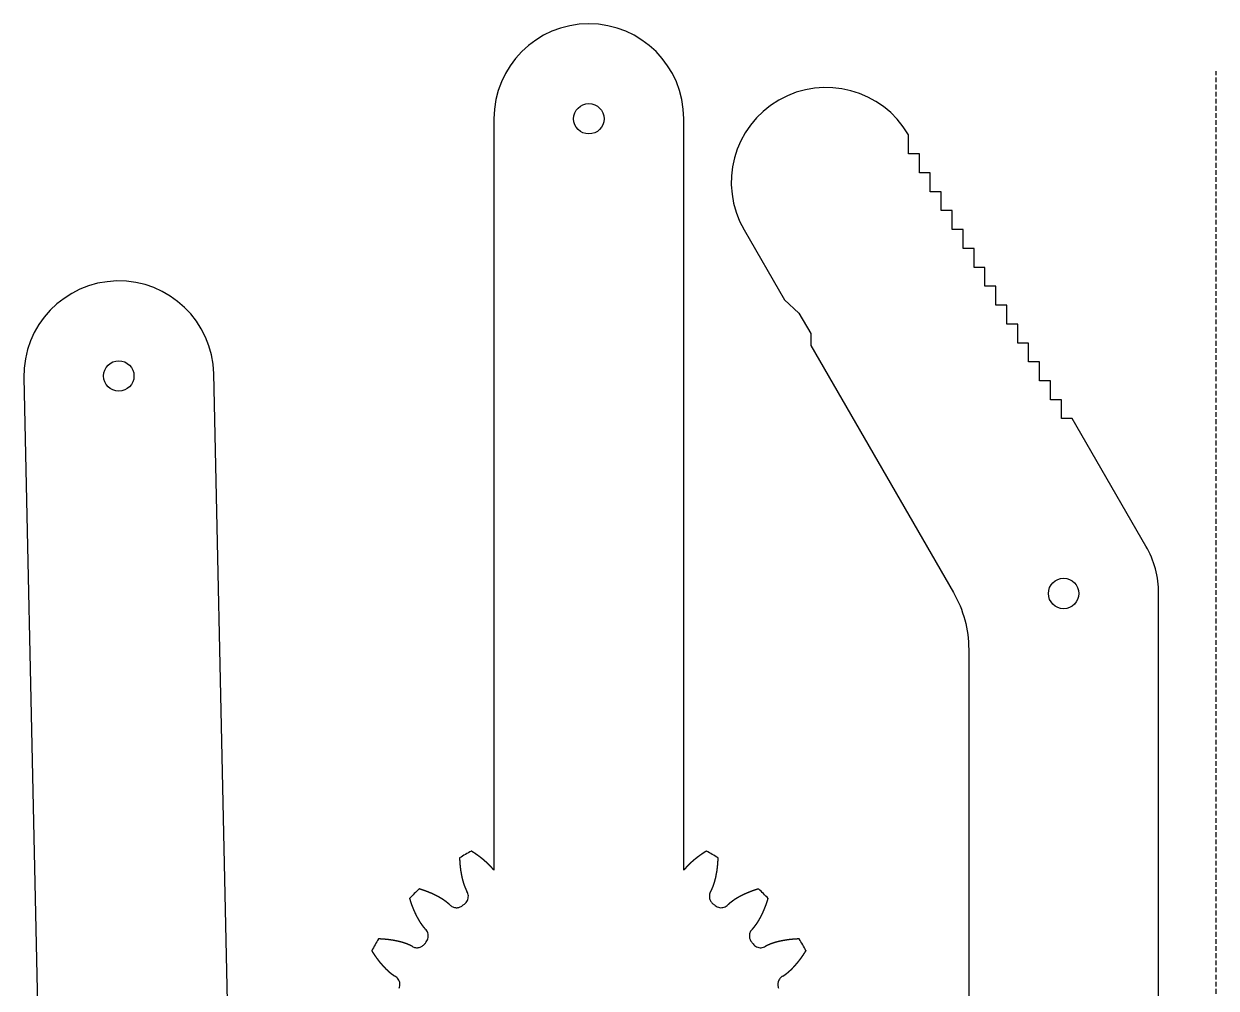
# Model space of a CAD drawing. Header units: millimetres. Extents: x -59 to 192, y -42 to 195.
# Drawn here: x -59.5 to 66.1, y 8.4 to 110 of the extents above; entities that cross this region are included whole.
import ezdxf

# ---------------------------------------------------------------- set-up
doc = ezdxf.new("R2010")
doc.units = ezdxf.units.MM
doc.linetypes.add('DASHED', pattern=[0.75, 0.5, -0.25])
doc.layers.get('0').update_dxf_attribs({"linetype": 'CONTINUOUS'})

msp = doc.modelspace()

# ---------------------------------------------------------------- linework, layer by layer
at = {"linetype": 'DASHED'}
msp.add_line((66.06, -42.4), (66.06, 105), dxfattribs=at)
for p, q in [((-10, 100), (-10, 20.86)), ((10, 20.86), (10, 100))]:
    msp.add_line(p, q)
msp.add_lwpolyline([(60, 0), (60, 50, 0.131652), (58.66, 55), (50.91, 68.42), (49.76, 68.42), (49.76, 70.41), (48.61, 70.41), (48.61, 72.4), (47.46, 72.4), (47.46, 74.39), (46.31, 74.39), (46.31, 76.38), (45.16, 76.38), (45.16, 78.37), (44.01, 78.37), (44.01, 80.37), (42.86, 80.37), (42.86, 82.36), (41.71, 82.36), (41.71, 84.35), (40.56, 84.35), (40.56, 86.34), (39.41, 86.34), (39.41, 88.33), (38.26, 88.33), (38.26, 90.33), (37.11, 90.33), (37.11, 92.32), (35.96, 92.32), (35.96, 94.31), (34.81, 94.31), (34.81, 96.3), (33.66, 96.3), (33.66, 98.3, 1), (16.34, 88.3), (20.6, 80.93), (22.12, 79.54), (23.37, 77.37), (23.37, 76.12), (38.39, 50.11, -0.131652), (40, 44.11), (40, 0, 1)], format="xyb")
msp.add_lwpolyline([(-37.33, -26.84), (-39.5, 73.13, 1), (-59.5, 72.7), (-57.32, -27.28, 1)], format="xyb", close=True)
for centre in [(0, 100), (-49.5, 72.91), (50, 50)]:
    msp.add_circle(centre, 1.6)
for centre, radius, start, end in [((0, 100), 10, 0, 180), ((0, 0), 26, 118.4232, 121.5768), ((0, 0), 26, 58.4232, 61.5768), ((0, 0), 26, 133.4232, 136.5768), ((0, 0), 26, 43.4232, 46.5768), ((0, 0), 21.69, 127.1226, 127.8774), ((0, 0), 21.69, 52.1226, 52.8774), ((0, 0), 26, 148.4232, 151.5768), ((0, 0), 21.69, 142.1226, 142.8774), ((0, 0), 21.69, 37.1226, 37.8774), ((0, 0), 26, 28.4232, 31.5768)]:
    msp.add_arc(centre, radius, start, end)
for points, degree, knots in [([(-10, 20.86), (-10, 20.86), (-10.01, 20.87), (-10.03, 20.89), (-10.05, 20.92), (-10.08, 20.96), (-10.11, 21), (-10.15, 21.03), (-10.18, 21.07), (-10.22, 21.11), (-10.25, 21.15), (-10.28, 21.19), (-10.32, 21.23), (-10.36, 21.27), (-10.39, 21.3), (-10.43, 21.34), (-10.46, 21.38), (-10.5, 21.41), (-10.54, 21.45), (-10.58, 21.49), (-10.61, 21.52), (-10.65, 21.56), (-10.69, 21.6), (-10.73, 21.63), (-10.77, 21.67), (-10.81, 21.7), (-10.85, 21.74), (-10.89, 21.77), (-10.93, 21.81), (-10.97, 21.84), (-11.01, 21.88), (-11.05, 21.91), (-11.09, 21.95), (-11.13, 21.98), (-11.17, 22.02), (-11.21, 22.05), (-11.26, 22.08), (-11.3, 22.12), (-11.34, 22.15), (-11.38, 22.18), (-11.43, 22.22), (-11.47, 22.25), (-11.51, 22.28), (-11.56, 22.31), (-11.6, 22.35), (-11.64, 22.38), (-11.69, 22.41), (-11.73, 22.44), (-11.78, 22.47), (-11.82, 22.5), (-11.87, 22.53), (-11.91, 22.57), (-11.96, 22.6), (-12, 22.63), (-12.05, 22.66), (-12.1, 22.69), (-12.14, 22.72), (-12.19, 22.75), (-12.23, 22.78), (-12.28, 22.81), (-12.32, 22.83), (-12.35, 22.85), (-12.37, 22.86), (-12.38, 22.87)], 5, [0.1646718, 0.1646718, 0.1646718, 0.1646718, 0.1646718, 0.1646718, 0.1714286, 0.1857143, 0.2, 0.2142857, 0.2285714, 0.2428571, 0.2571429, 0.2714286, 0.2857143, 0.3, 0.3142857, 0.3285714, 0.3428571, 0.3571429, 0.3714286, 0.3857143, 0.4, 0.4142857, 0.4285714, 0.4428571, 0.4571429, 0.4714286, 0.4857143, 0.5, 0.5142857, 0.5285714, 0.5428571, 0.5571429, 0.5714286, 0.5857143, 0.6, 0.6142857, 0.6285714, 0.6428571, 0.6571429, 0.6714286, 0.6857143, 0.7, 0.7142857, 0.7285714, 0.7428571, 0.7571429, 0.7714286, 0.7857143, 0.8, 0.8142857, 0.8285714, 0.8428571, 0.8571429, 0.8714286, 0.8857143, 0.9, 0.9142857, 0.9285714, 0.9428571, 0.9571429, 0.9714286, 0.9857143, 1, 1, 1, 1, 1, 1]), ([(12.38, 22.87), (12.37, 22.86), (12.35, 22.85), (12.32, 22.83), (12.28, 22.81), (12.23, 22.78), (12.19, 22.75), (12.14, 22.72), (12.1, 22.69), (12.05, 22.66), (12, 22.63), (11.96, 22.6), (11.91, 22.57), (11.87, 22.53), (11.82, 22.5), (11.78, 22.47), (11.73, 22.44), (11.69, 22.41), (11.64, 22.38), (11.6, 22.35), (11.56, 22.31), (11.51, 22.28), (11.47, 22.25), (11.43, 22.22), (11.38, 22.18), (11.34, 22.15), (11.3, 22.12), (11.26, 22.08), (11.21, 22.05), (11.17, 22.02), (11.13, 21.98), (11.09, 21.95), (11.05, 21.91), (11.01, 21.88), (10.97, 21.84), (10.93, 21.81), (10.89, 21.77), (10.85, 21.74), (10.81, 21.7), (10.77, 21.67), (10.73, 21.63), (10.69, 21.6), (10.65, 21.56), (10.61, 21.52), (10.58, 21.49), (10.54, 21.45), (10.5, 21.41), (10.46, 21.38), (10.43, 21.34), (10.39, 21.3), (10.36, 21.27), (10.32, 21.23), (10.28, 21.19), (10.25, 21.15), (10.22, 21.11), (10.18, 21.07), (10.15, 21.03), (10.11, 21), (10.08, 20.96), (10.05, 20.92), (10.03, 20.89), (10.01, 20.87), (10, 20.86), (10, 20.86)], 5, [-1, -1, -1, -1, -1, -1, -0.9857143, -0.9714286, -0.9571429, -0.9428571, -0.9285714, -0.9142857, -0.9, -0.8857143, -0.8714286, -0.8571429, -0.8428571, -0.8285714, -0.8142857, -0.8, -0.7857143, -0.7714286, -0.7571429, -0.7428571, -0.7285714, -0.7142857, -0.7, -0.6857143, -0.6714286, -0.6571429, -0.6428571, -0.6285714, -0.6142857, -0.6, -0.5857143, -0.5714286, -0.5571429, -0.5428571, -0.5285714, -0.5142857, -0.5, -0.4857143, -0.4714286, -0.4571429, -0.4428571, -0.4285714, -0.4142857, -0.4, -0.3857143, -0.3714286, -0.3571429, -0.3428571, -0.3285714, -0.3142857, -0.3, -0.2857143, -0.2714286, -0.2571429, -0.2428571, -0.2285714, -0.2142857, -0.2, -0.1857143, -0.1714286, -0.1646718, -0.1646718, -0.1646718, -0.1646718, -0.1646718, -0.1646718]), ([(-13.61, 22.15), (-13.61, 22.14), (-13.61, 22.12), (-13.61, 22.08), (-13.61, 22.04), (-13.61, 21.98), (-13.61, 21.93), (-13.6, 21.87), (-13.6, 21.82), (-13.6, 21.76), (-13.59, 21.71), (-13.59, 21.65), (-13.59, 21.6), (-13.58, 21.54), (-13.58, 21.49), (-13.57, 21.44), (-13.57, 21.38), (-13.56, 21.33), (-13.56, 21.27), (-13.55, 21.22), (-13.55, 21.16), (-13.54, 21.11), (-13.53, 21.06), (-13.53, 21), (-13.52, 20.95), (-13.51, 20.9), (-13.5, 20.84), (-13.5, 20.79), (-13.49, 20.74), (-13.48, 20.68), (-13.47, 20.63), (-13.46, 20.58), (-13.45, 20.53), (-13.44, 20.47), (-13.43, 20.42), (-13.42, 20.37), (-13.41, 20.32), (-13.4, 20.26), (-13.39, 20.21), (-13.38, 20.16), (-13.37, 20.11), (-13.36, 20.06), (-13.35, 20.01), (-13.33, 19.95), (-13.32, 19.9), (-13.31, 19.85), (-13.29, 19.8), (-13.28, 19.75), (-13.27, 19.7), (-13.25, 19.65), (-13.24, 19.6), (-13.22, 19.55), (-13.21, 19.5), (-13.19, 19.45), (-13.18, 19.4), (-13.16, 19.35), (-13.14, 19.31), (-13.13, 19.26), (-13.11, 19.21), (-13.09, 19.16), (-13.07, 19.11), (-13.05, 19.06), (-13.03, 19.02), (-13.01, 18.97), (-12.99, 18.92), (-12.97, 18.88), (-12.95, 18.83), (-12.93, 18.78), (-12.91, 18.74), (-12.89, 18.69), (-12.87, 18.66), (-12.85, 18.63), (-12.84, 18.62), (-12.84, 18.61)], 5, [-1, -1, -1, -1, -1, -1, -0.9857143, -0.9714286, -0.9571429, -0.9428571, -0.9285714, -0.9142857, -0.9, -0.8857143, -0.8714286, -0.8571429, -0.8428571, -0.8285714, -0.8142857, -0.8, -0.7857143, -0.7714286, -0.7571429, -0.7428571, -0.7285714, -0.7142857, -0.7, -0.6857143, -0.6714286, -0.6571429, -0.6428571, -0.6285714, -0.6142857, -0.6, -0.5857143, -0.5714286, -0.5571429, -0.5428571, -0.5285714, -0.5142857, -0.5, -0.4857143, -0.4714286, -0.4571429, -0.4428571, -0.4285714, -0.4142857, -0.4, -0.3857143, -0.3714286, -0.3571429, -0.3428571, -0.3285714, -0.3142857, -0.3, -0.2857143, -0.2714286, -0.2571429, -0.2428571, -0.2285714, -0.2142857, -0.2, -0.1857143, -0.1714286, -0.1571429, -0.1428571, -0.1285714, -0.1142857, -0.1, -0.0857143, -0.0714286, -0.0571429, -0.0428571, -0.0285714, -0.016049, -0.016049, -0.016049, -0.016049, -0.016049, -0.016049]), ([(12.84, 18.61), (12.84, 18.62), (12.85, 18.63), (12.87, 18.66), (12.89, 18.69), (12.91, 18.74), (12.93, 18.78), (12.95, 18.83), (12.97, 18.88), (12.99, 18.92), (13.01, 18.97), (13.03, 19.02), (13.05, 19.06), (13.07, 19.11), (13.09, 19.16), (13.11, 19.21), (13.13, 19.26), (13.14, 19.31), (13.16, 19.35), (13.18, 19.4), (13.19, 19.45), (13.21, 19.5), (13.22, 19.55), (13.24, 19.6), (13.25, 19.65), (13.27, 19.7), (13.28, 19.75), (13.29, 19.8), (13.31, 19.85), (13.32, 19.9), (13.33, 19.95), (13.35, 20.01), (13.36, 20.06), (13.37, 20.11), (13.38, 20.16), (13.39, 20.21), (13.4, 20.26), (13.41, 20.32), (13.42, 20.37), (13.43, 20.42), (13.44, 20.47), (13.45, 20.53), (13.46, 20.58), (13.47, 20.63), (13.48, 20.68), (13.49, 20.74), (13.5, 20.79), (13.5, 20.84), (13.51, 20.9), (13.52, 20.95), (13.53, 21), (13.53, 21.06), (13.54, 21.11), (13.55, 21.16), (13.55, 21.22), (13.56, 21.27), (13.56, 21.33), (13.57, 21.38), (13.57, 21.44), (13.58, 21.49), (13.58, 21.54), (13.59, 21.6), (13.59, 21.65), (13.59, 21.71), (13.6, 21.76), (13.6, 21.82), (13.6, 21.87), (13.61, 21.93), (13.61, 21.98), (13.61, 22.04), (13.61, 22.08), (13.61, 22.12), (13.61, 22.14), (13.61, 22.15)], 5, [0.016049, 0.016049, 0.016049, 0.016049, 0.016049, 0.016049, 0.0285714, 0.0428571, 0.0571429, 0.0714286, 0.0857143, 0.1, 0.1142857, 0.1285714, 0.1428571, 0.1571429, 0.1714286, 0.1857143, 0.2, 0.2142857, 0.2285714, 0.2428571, 0.2571429, 0.2714286, 0.2857143, 0.3, 0.3142857, 0.3285714, 0.3428571, 0.3571429, 0.3714286, 0.3857143, 0.4, 0.4142857, 0.4285714, 0.4428571, 0.4571429, 0.4714286, 0.4857143, 0.5, 0.5142857, 0.5285714, 0.5428571, 0.5571429, 0.5714286, 0.5857143, 0.6, 0.6142857, 0.6285714, 0.6428571, 0.6571429, 0.6714286, 0.6857143, 0.7, 0.7142857, 0.7285714, 0.7428571, 0.7571429, 0.7714286, 0.7857143, 0.8, 0.8142857, 0.8285714, 0.8428571, 0.8571429, 0.8714286, 0.8857143, 0.9, 0.9142857, 0.9285714, 0.9428571, 0.9571429, 0.9714286, 0.9857143, 1, 1, 1, 1, 1, 1]), ([(-14.65, 17.22), (-14.66, 17.22), (-14.67, 17.24), (-14.69, 17.26), (-14.72, 17.29), (-14.76, 17.32), (-14.8, 17.35), (-14.84, 17.38), (-14.88, 17.42), (-14.92, 17.45), (-14.96, 17.48), (-15, 17.51), (-15.04, 17.54), (-15.08, 17.57), (-15.12, 17.6), (-15.16, 17.63), (-15.2, 17.66), (-15.25, 17.69), (-15.29, 17.72), (-15.33, 17.75), (-15.37, 17.78), (-15.42, 17.81), (-15.46, 17.83), (-15.51, 17.86), (-15.55, 17.89), (-15.6, 17.91), (-15.64, 17.94), (-15.69, 17.97), (-15.73, 17.99), (-15.78, 18.02), (-15.82, 18.04), (-15.87, 18.07), (-15.92, 18.09), (-15.96, 18.12), (-16.01, 18.14), (-16.06, 18.17), (-16.1, 18.19), (-16.15, 18.21), (-16.2, 18.24), (-16.25, 18.26), (-16.3, 18.28), (-16.34, 18.31), (-16.39, 18.33), (-16.44, 18.35), (-16.49, 18.37), (-16.54, 18.4), (-16.59, 18.42), (-16.64, 18.44), (-16.69, 18.46), (-16.74, 18.48), (-16.79, 18.5), (-16.84, 18.52), (-16.89, 18.54), (-16.94, 18.56), (-16.99, 18.58), (-17.04, 18.6), (-17.09, 18.62), (-17.14, 18.64), (-17.19, 18.66), (-17.24, 18.68), (-17.3, 18.7), (-17.35, 18.71), (-17.4, 18.73), (-17.45, 18.75), (-17.5, 18.77), (-17.56, 18.78), (-17.61, 18.8), (-17.66, 18.82), (-17.71, 18.83), (-17.77, 18.85), (-17.81, 18.86), (-17.84, 18.87), (-17.86, 18.88), (-17.87, 18.88)], 5, [0.016049, 0.016049, 0.016049, 0.016049, 0.016049, 0.016049, 0.0285714, 0.0428571, 0.0571429, 0.0714286, 0.0857143, 0.1, 0.1142857, 0.1285714, 0.1428571, 0.1571429, 0.1714286, 0.1857143, 0.2, 0.2142857, 0.2285714, 0.2428571, 0.2571429, 0.2714286, 0.2857143, 0.3, 0.3142857, 0.3285714, 0.3428571, 0.3571429, 0.3714286, 0.3857143, 0.4, 0.4142857, 0.4285714, 0.4428571, 0.4571429, 0.4714286, 0.4857143, 0.5, 0.5142857, 0.5285714, 0.5428571, 0.5571429, 0.5714286, 0.5857143, 0.6, 0.6142857, 0.6285714, 0.6428571, 0.6571429, 0.6714286, 0.6857143, 0.7, 0.7142857, 0.7285714, 0.7428571, 0.7571429, 0.7714286, 0.7857143, 0.8, 0.8142857, 0.8285714, 0.8428571, 0.8571429, 0.8714286, 0.8857143, 0.9, 0.9142857, 0.9285714, 0.9428571, 0.9571429, 0.9714286, 0.9857143, 1, 1, 1, 1, 1, 1]), ([(17.87, 18.88), (17.86, 18.88), (17.84, 18.87), (17.81, 18.86), (17.77, 18.85), (17.71, 18.83), (17.66, 18.82), (17.61, 18.8), (17.56, 18.78), (17.5, 18.77), (17.45, 18.75), (17.4, 18.73), (17.35, 18.71), (17.3, 18.7), (17.24, 18.68), (17.19, 18.66), (17.14, 18.64), (17.09, 18.62), (17.04, 18.6), (16.99, 18.58), (16.94, 18.56), (16.89, 18.54), (16.84, 18.52), (16.79, 18.5), (16.74, 18.48), (16.69, 18.46), (16.64, 18.44), (16.59, 18.42), (16.54, 18.4), (16.49, 18.37), (16.44, 18.35), (16.39, 18.33), (16.34, 18.31), (16.3, 18.28), (16.25, 18.26), (16.2, 18.24), (16.15, 18.21), (16.1, 18.19), (16.06, 18.17), (16.01, 18.14), (15.96, 18.12), (15.92, 18.09), (15.87, 18.07), (15.82, 18.04), (15.78, 18.02), (15.73, 17.99), (15.69, 17.97), (15.64, 17.94), (15.6, 17.91), (15.55, 17.89), (15.51, 17.86), (15.46, 17.83), (15.42, 17.81), (15.37, 17.78), (15.33, 17.75), (15.29, 17.72), (15.25, 17.69), (15.2, 17.66), (15.16, 17.63), (15.12, 17.6), (15.08, 17.57), (15.04, 17.54), (15, 17.51), (14.96, 17.48), (14.92, 17.45), (14.88, 17.42), (14.84, 17.38), (14.8, 17.35), (14.76, 17.32), (14.72, 17.29), (14.69, 17.26), (14.67, 17.24), (14.66, 17.22), (14.65, 17.22)], 5, [-1, -1, -1, -1, -1, -1, -0.9857143, -0.9714286, -0.9571429, -0.9428571, -0.9285714, -0.9142857, -0.9, -0.8857143, -0.8714286, -0.8571429, -0.8428571, -0.8285714, -0.8142857, -0.8, -0.7857143, -0.7714286, -0.7571429, -0.7428571, -0.7285714, -0.7142857, -0.7, -0.6857143, -0.6714286, -0.6571429, -0.6428571, -0.6285714, -0.6142857, -0.6, -0.5857143, -0.5714286, -0.5571429, -0.5428571, -0.5285714, -0.5142857, -0.5, -0.4857143, -0.4714286, -0.4571429, -0.4428571, -0.4285714, -0.4142857, -0.4, -0.3857143, -0.3714286, -0.3571429, -0.3428571, -0.3285714, -0.3142857, -0.3, -0.2857143, -0.2714286, -0.2571429, -0.2428571, -0.2285714, -0.2142857, -0.2, -0.1857143, -0.1714286, -0.1571429, -0.1428571, -0.1285714, -0.1142857, -0.1, -0.0857143, -0.0714286, -0.0571429, -0.0428571, -0.0285714, -0.016049, -0.016049, -0.016049, -0.016049, -0.016049, -0.016049]), ([(-18.88, 17.87), (-18.88, 17.86), (-18.87, 17.84), (-18.86, 17.81), (-18.85, 17.77), (-18.83, 17.71), (-18.82, 17.66), (-18.8, 17.61), (-18.78, 17.56), (-18.77, 17.5), (-18.75, 17.45), (-18.73, 17.4), (-18.71, 17.35), (-18.7, 17.3), (-18.68, 17.24), (-18.66, 17.19), (-18.64, 17.14), (-18.62, 17.09), (-18.6, 17.04), (-18.58, 16.99), (-18.56, 16.94), (-18.54, 16.89), (-18.52, 16.84), (-18.5, 16.79), (-18.48, 16.74), (-18.46, 16.69), (-18.44, 16.64), (-18.42, 16.59), (-18.4, 16.54), (-18.37, 16.49), (-18.35, 16.44), (-18.33, 16.39), (-18.31, 16.34), (-18.28, 16.3), (-18.26, 16.25), (-18.24, 16.2), (-18.21, 16.15), (-18.19, 16.1), (-18.17, 16.06), (-18.14, 16.01), (-18.12, 15.96), (-18.09, 15.92), (-18.07, 15.87), (-18.04, 15.82), (-18.02, 15.78), (-17.99, 15.73), (-17.97, 15.69), (-17.94, 15.64), (-17.91, 15.6), (-17.89, 15.55), (-17.86, 15.51), (-17.83, 15.46), (-17.81, 15.42), (-17.78, 15.37), (-17.75, 15.33), (-17.72, 15.29), (-17.69, 15.25), (-17.66, 15.2), (-17.63, 15.16), (-17.6, 15.12), (-17.57, 15.08), (-17.54, 15.04), (-17.51, 15), (-17.48, 14.96), (-17.45, 14.92), (-17.42, 14.88), (-17.38, 14.84), (-17.35, 14.8), (-17.32, 14.76), (-17.29, 14.72), (-17.26, 14.69), (-17.24, 14.67), (-17.22, 14.66), (-17.22, 14.65)], 5, [-1, -1, -1, -1, -1, -1, -0.9857143, -0.9714286, -0.9571429, -0.9428571, -0.9285714, -0.9142857, -0.9, -0.8857143, -0.8714286, -0.8571429, -0.8428571, -0.8285714, -0.8142857, -0.8, -0.7857143, -0.7714286, -0.7571429, -0.7428571, -0.7285714, -0.7142857, -0.7, -0.6857143, -0.6714286, -0.6571429, -0.6428571, -0.6285714, -0.6142857, -0.6, -0.5857143, -0.5714286, -0.5571429, -0.5428571, -0.5285714, -0.5142857, -0.5, -0.4857143, -0.4714286, -0.4571429, -0.4428571, -0.4285714, -0.4142857, -0.4, -0.3857143, -0.3714286, -0.3571429, -0.3428571, -0.3285714, -0.3142857, -0.3, -0.2857143, -0.2714286, -0.2571429, -0.2428571, -0.2285714, -0.2142857, -0.2, -0.1857143, -0.1714286, -0.1571429, -0.1428571, -0.1285714, -0.1142857, -0.1, -0.0857143, -0.0714286, -0.0571429, -0.0428571, -0.0285714, -0.016049, -0.016049, -0.016049, -0.016049, -0.016049, -0.016049]), ([(12.84, 18.61), (12.77, 18.5), (12.72, 18.38), (12.68, 18.12), (12.69, 17.99), (12.74, 17.75), (12.79, 17.64), (12.92, 17.45), (13, 17.36), (13.09, 17.29)], 3, [0, 0, 0, 0, 0.0390644, 0.0390644, 0.0781289, 0.0781289, 0.1128768, 0.1128768, 0.1476246, 0.1476246, 0.1476246, 0.1476246]), ([(17.22, 14.65), (17.22, 14.66), (17.24, 14.67), (17.26, 14.69), (17.29, 14.72), (17.32, 14.76), (17.35, 14.8), (17.38, 14.84), (17.42, 14.88), (17.45, 14.92), (17.48, 14.96), (17.51, 15), (17.54, 15.04), (17.57, 15.08), (17.6, 15.12), (17.63, 15.16), (17.66, 15.2), (17.69, 15.25), (17.72, 15.29), (17.75, 15.33), (17.78, 15.37), (17.81, 15.42), (17.83, 15.46), (17.86, 15.51), (17.89, 15.55), (17.91, 15.6), (17.94, 15.64), (17.97, 15.69), (17.99, 15.73), (18.02, 15.78), (18.04, 15.82), (18.07, 15.87), (18.09, 15.92), (18.12, 15.96), (18.14, 16.01), (18.17, 16.06), (18.19, 16.1), (18.21, 16.15), (18.24, 16.2), (18.26, 16.25), (18.28, 16.3), (18.31, 16.34), (18.33, 16.39), (18.35, 16.44), (18.37, 16.49), (18.4, 16.54), (18.42, 16.59), (18.44, 16.64), (18.46, 16.69), (18.48, 16.74), (18.5, 16.79), (18.52, 16.84), (18.54, 16.89), (18.56, 16.94), (18.58, 16.99), (18.6, 17.04), (18.62, 17.09), (18.64, 17.14), (18.66, 17.19), (18.68, 17.24), (18.7, 17.3), (18.71, 17.35), (18.73, 17.4), (18.75, 17.45), (18.77, 17.5), (18.78, 17.56), (18.8, 17.61), (18.82, 17.66), (18.83, 17.71), (18.85, 17.77), (18.86, 17.81), (18.87, 17.84), (18.88, 17.86), (18.88, 17.87)], 5, [0.016049, 0.016049, 0.016049, 0.016049, 0.016049, 0.016049, 0.0285714, 0.0428571, 0.0571429, 0.0714286, 0.0857143, 0.1, 0.1142857, 0.1285714, 0.1428571, 0.1571429, 0.1714286, 0.1857143, 0.2, 0.2142857, 0.2285714, 0.2428571, 0.2571429, 0.2714286, 0.2857143, 0.3, 0.3142857, 0.3285714, 0.3428571, 0.3571429, 0.3714286, 0.3857143, 0.4, 0.4142857, 0.4285714, 0.4428571, 0.4571429, 0.4714286, 0.4857143, 0.5, 0.5142857, 0.5285714, 0.5428571, 0.5571429, 0.5714286, 0.5857143, 0.6, 0.6142857, 0.6285714, 0.6428571, 0.6571429, 0.6714286, 0.6857143, 0.7, 0.7142857, 0.7285714, 0.7428571, 0.7571429, 0.7714286, 0.7857143, 0.8, 0.8142857, 0.8285714, 0.8428571, 0.8571429, 0.8714286, 0.8857143, 0.9, 0.9142857, 0.9285714, 0.9428571, 0.9571429, 0.9714286, 0.9857143, 1, 1, 1, 1, 1, 1]), ([(-14.65, 17.22), (-14.56, 17.12), (-14.46, 17.05), (-14.22, 16.94), (-14.09, 16.91), (-13.84, 16.9), (-13.73, 16.92), (-13.51, 16.99), (-13.41, 17.05), (-13.31, 17.12)], 3, [0, 0, 0, 0, 0.0390644, 0.0390644, 0.0781289, 0.0781289, 0.1128768, 0.1128768, 0.1476246, 0.1476246, 0.1476246, 0.1476246]), ([(17.22, 14.65), (17.12, 14.56), (17.05, 14.46), (16.94, 14.22), (16.91, 14.09), (16.9, 13.84), (16.92, 13.73), (16.99, 13.51), (17.05, 13.41), (17.12, 13.31)], 3, [0, 0, 0, 0, 0.0390644, 0.0390644, 0.0781289, 0.0781289, 0.1128768, 0.1128768, 0.1476246, 0.1476246, 0.1476246, 0.1476246]), ([(-18.61, 12.84), (-18.62, 12.84), (-18.63, 12.85), (-18.66, 12.87), (-18.69, 12.89), (-18.74, 12.91), (-18.78, 12.93), (-18.83, 12.95), (-18.88, 12.97), (-18.92, 12.99), (-18.97, 13.01), (-19.02, 13.03), (-19.06, 13.05), (-19.11, 13.07), (-19.16, 13.09), (-19.21, 13.11), (-19.26, 13.13), (-19.31, 13.14), (-19.35, 13.16), (-19.4, 13.18), (-19.45, 13.19), (-19.5, 13.21), (-19.55, 13.22), (-19.6, 13.24), (-19.65, 13.25), (-19.7, 13.27), (-19.75, 13.28), (-19.8, 13.29), (-19.85, 13.31), (-19.9, 13.32), (-19.95, 13.33), (-20.01, 13.35), (-20.06, 13.36), (-20.11, 13.37), (-20.16, 13.38), (-20.21, 13.39), (-20.26, 13.4), (-20.32, 13.41), (-20.37, 13.42), (-20.42, 13.43), (-20.47, 13.44), (-20.53, 13.45), (-20.58, 13.46), (-20.63, 13.47), (-20.68, 13.48), (-20.74, 13.49), (-20.79, 13.5), (-20.84, 13.5), (-20.9, 13.51), (-20.95, 13.52), (-21, 13.53), (-21.06, 13.53), (-21.11, 13.54), (-21.16, 13.55), (-21.22, 13.55), (-21.27, 13.56), (-21.33, 13.56), (-21.38, 13.57), (-21.44, 13.57), (-21.49, 13.58), (-21.54, 13.58), (-21.6, 13.59), (-21.65, 13.59), (-21.71, 13.59), (-21.76, 13.6), (-21.82, 13.6), (-21.87, 13.6), (-21.93, 13.61), (-21.98, 13.61), (-22.04, 13.61), (-22.08, 13.61), (-22.12, 13.61), (-22.14, 13.61), (-22.15, 13.61)], 5, [0.016049, 0.016049, 0.016049, 0.016049, 0.016049, 0.016049, 0.0285714, 0.0428571, 0.0571429, 0.0714286, 0.0857143, 0.1, 0.1142857, 0.1285714, 0.1428571, 0.1571429, 0.1714286, 0.1857143, 0.2, 0.2142857, 0.2285714, 0.2428571, 0.2571429, 0.2714286, 0.2857143, 0.3, 0.3142857, 0.3285714, 0.3428571, 0.3571429, 0.3714286, 0.3857143, 0.4, 0.4142857, 0.4285714, 0.4428571, 0.4571429, 0.4714286, 0.4857143, 0.5, 0.5142857, 0.5285714, 0.5428571, 0.5571429, 0.5714286, 0.5857143, 0.6, 0.6142857, 0.6285714, 0.6428571, 0.6571429, 0.6714286, 0.6857143, 0.7, 0.7142857, 0.7285714, 0.7428571, 0.7571429, 0.7714286, 0.7857143, 0.8, 0.8142857, 0.8285714, 0.8428571, 0.8571429, 0.8714286, 0.8857143, 0.9, 0.9142857, 0.9285714, 0.9428571, 0.9571429, 0.9714286, 0.9857143, 1, 1, 1, 1, 1, 1]), ([(-18.61, 12.84), (-18.5, 12.77), (-18.38, 12.72), (-18.12, 12.68), (-17.99, 12.69), (-17.75, 12.74), (-17.64, 12.79), (-17.45, 12.92), (-17.36, 13), (-17.29, 13.09)], 3, [0, 0, 0, 0, 0.0390644, 0.0390644, 0.0781289, 0.0781289, 0.1128768, 0.1128768, 0.1476246, 0.1476246, 0.1476246, 0.1476246]), ([(22.15, 13.61), (22.14, 13.61), (22.12, 13.61), (22.08, 13.61), (22.04, 13.61), (21.98, 13.61), (21.93, 13.61), (21.87, 13.6), (21.82, 13.6), (21.76, 13.6), (21.71, 13.59), (21.65, 13.59), (21.6, 13.59), (21.54, 13.58), (21.49, 13.58), (21.44, 13.57), (21.38, 13.57), (21.33, 13.56), (21.27, 13.56), (21.22, 13.55), (21.16, 13.55), (21.11, 13.54), (21.06, 13.53), (21, 13.53), (20.95, 13.52), (20.9, 13.51), (20.84, 13.5), (20.79, 13.5), (20.74, 13.49), (20.68, 13.48), (20.63, 13.47), (20.58, 13.46), (20.53, 13.45), (20.47, 13.44), (20.42, 13.43), (20.37, 13.42), (20.32, 13.41), (20.26, 13.4), (20.21, 13.39), (20.16, 13.38), (20.11, 13.37), (20.06, 13.36), (20.01, 13.35), (19.95, 13.33), (19.9, 13.32), (19.85, 13.31), (19.8, 13.29), (19.75, 13.28), (19.7, 13.27), (19.65, 13.25), (19.6, 13.24), (19.55, 13.22), (19.5, 13.21), (19.45, 13.19), (19.4, 13.18), (19.35, 13.16), (19.31, 13.14), (19.26, 13.13), (19.21, 13.11), (19.16, 13.09), (19.11, 13.07), (19.06, 13.05), (19.02, 13.03), (18.97, 13.01), (18.92, 12.99), (18.88, 12.97), (18.83, 12.95), (18.78, 12.93), (18.74, 12.91), (18.69, 12.89), (18.66, 12.87), (18.63, 12.85), (18.62, 12.84), (18.61, 12.84)], 5, [-1, -1, -1, -1, -1, -1, -0.9857143, -0.9714286, -0.9571429, -0.9428571, -0.9285714, -0.9142857, -0.9, -0.8857143, -0.8714286, -0.8571429, -0.8428571, -0.8285714, -0.8142857, -0.8, -0.7857143, -0.7714286, -0.7571429, -0.7428571, -0.7285714, -0.7142857, -0.7, -0.6857143, -0.6714286, -0.6571429, -0.6428571, -0.6285714, -0.6142857, -0.6, -0.5857143, -0.5714286, -0.5571429, -0.5428571, -0.5285714, -0.5142857, -0.5, -0.4857143, -0.4714286, -0.4571429, -0.4428571, -0.4285714, -0.4142857, -0.4, -0.3857143, -0.3714286, -0.3571429, -0.3428571, -0.3285714, -0.3142857, -0.3, -0.2857143, -0.2714286, -0.2571429, -0.2428571, -0.2285714, -0.2142857, -0.2, -0.1857143, -0.1714286, -0.1571429, -0.1428571, -0.1285714, -0.1142857, -0.1, -0.0857143, -0.0714286, -0.0571429, -0.0428571, -0.0285714, -0.016049, -0.016049, -0.016049, -0.016049, -0.016049, -0.016049]), ([(-22.87, 12.38), (-22.86, 12.37), (-22.85, 12.35), (-22.83, 12.32), (-22.81, 12.28), (-22.78, 12.23), (-22.75, 12.19), (-22.72, 12.14), (-22.69, 12.1), (-22.66, 12.05), (-22.63, 12), (-22.6, 11.96), (-22.57, 11.91), (-22.53, 11.87), (-22.5, 11.82), (-22.47, 11.78), (-22.44, 11.73), (-22.41, 11.69), (-22.38, 11.64), (-22.35, 11.6), (-22.31, 11.56), (-22.28, 11.51), (-22.25, 11.47), (-22.22, 11.43), (-22.18, 11.38), (-22.15, 11.34), (-22.12, 11.3), (-22.08, 11.26), (-22.05, 11.21), (-22.02, 11.17), (-21.98, 11.13), (-21.95, 11.09), (-21.91, 11.05), (-21.88, 11.01), (-21.84, 10.97), (-21.81, 10.93), (-21.77, 10.89), (-21.74, 10.85), (-21.7, 10.81), (-21.67, 10.77), (-21.63, 10.73), (-21.6, 10.69), (-21.56, 10.65), (-21.52, 10.61), (-21.49, 10.58), (-21.45, 10.54), (-21.41, 10.5), (-21.38, 10.46), (-21.34, 10.43), (-21.3, 10.39), (-21.27, 10.36), (-21.23, 10.32), (-21.19, 10.28), (-21.15, 10.25), (-21.11, 10.22), (-21.07, 10.18), (-21.03, 10.15), (-21, 10.11), (-20.96, 10.08), (-20.92, 10.05), (-20.88, 10.01), (-20.84, 9.98), (-20.8, 9.95), (-20.76, 9.92), (-20.71, 9.89), (-20.67, 9.86), (-20.63, 9.83), (-20.59, 9.8), (-20.55, 9.77), (-20.51, 9.75), (-20.47, 9.73), (-20.45, 9.71), (-20.43, 9.7), (-20.42, 9.7)], 5, [-1, -1, -1, -1, -1, -1, -0.9857143, -0.9714286, -0.9571429, -0.9428571, -0.9285714, -0.9142857, -0.9, -0.8857143, -0.8714286, -0.8571429, -0.8428571, -0.8285714, -0.8142857, -0.8, -0.7857143, -0.7714286, -0.7571429, -0.7428571, -0.7285714, -0.7142857, -0.7, -0.6857143, -0.6714286, -0.6571429, -0.6428571, -0.6285714, -0.6142857, -0.6, -0.5857143, -0.5714286, -0.5571429, -0.5428571, -0.5285714, -0.5142857, -0.5, -0.4857143, -0.4714286, -0.4571429, -0.4428571, -0.4285714, -0.4142857, -0.4, -0.3857143, -0.3714286, -0.3571429, -0.3428571, -0.3285714, -0.3142857, -0.3, -0.2857143, -0.2714286, -0.2571429, -0.2428571, -0.2285714, -0.2142857, -0.2, -0.1857143, -0.1714286, -0.1571429, -0.1428571, -0.1285714, -0.1142857, -0.1, -0.0857143, -0.0714286, -0.0571429, -0.0428571, -0.0285714, -0.016049, -0.016049, -0.016049, -0.016049, -0.016049, -0.016049]), ([(20.42, 9.7), (20.43, 9.7), (20.45, 9.71), (20.47, 9.73), (20.51, 9.75), (20.55, 9.77), (20.59, 9.8), (20.63, 9.83), (20.67, 9.86), (20.71, 9.89), (20.76, 9.92), (20.8, 9.95), (20.84, 9.98), (20.88, 10.01), (20.92, 10.05), (20.96, 10.08), (21, 10.11), (21.03, 10.15), (21.07, 10.18), (21.11, 10.22), (21.15, 10.25), (21.19, 10.28), (21.23, 10.32), (21.27, 10.36), (21.3, 10.39), (21.34, 10.43), (21.38, 10.46), (21.41, 10.5), (21.45, 10.54), (21.49, 10.58), (21.52, 10.61), (21.56, 10.65), (21.6, 10.69), (21.63, 10.73), (21.67, 10.77), (21.7, 10.81), (21.74, 10.85), (21.77, 10.89), (21.81, 10.93), (21.84, 10.97), (21.88, 11.01), (21.91, 11.05), (21.95, 11.09), (21.98, 11.13), (22.02, 11.17), (22.05, 11.21), (22.08, 11.26), (22.12, 11.3), (22.15, 11.34), (22.18, 11.38), (22.22, 11.43), (22.25, 11.47), (22.28, 11.51), (22.31, 11.56), (22.35, 11.6), (22.38, 11.64), (22.41, 11.69), (22.44, 11.73), (22.47, 11.78), (22.5, 11.82), (22.53, 11.87), (22.57, 11.91), (22.6, 11.96), (22.63, 12), (22.66, 12.05), (22.69, 12.1), (22.72, 12.14), (22.75, 12.19), (22.78, 12.23), (22.81, 12.28), (22.83, 12.32), (22.85, 12.35), (22.86, 12.37), (22.87, 12.38)], 5, [0.016049, 0.016049, 0.016049, 0.016049, 0.016049, 0.016049, 0.0285714, 0.0428571, 0.0571429, 0.0714286, 0.0857143, 0.1, 0.1142857, 0.1285714, 0.1428571, 0.1571429, 0.1714286, 0.1857143, 0.2, 0.2142857, 0.2285714, 0.2428571, 0.2571429, 0.2714286, 0.2857143, 0.3, 0.3142857, 0.3285714, 0.3428571, 0.3571429, 0.3714286, 0.3857143, 0.4, 0.4142857, 0.4285714, 0.4428571, 0.4571429, 0.4714286, 0.4857143, 0.5, 0.5142857, 0.5285714, 0.5428571, 0.5571429, 0.5714286, 0.5857143, 0.6, 0.6142857, 0.6285714, 0.6428571, 0.6571429, 0.6714286, 0.6857143, 0.7, 0.7142857, 0.7285714, 0.7428571, 0.7571429, 0.7714286, 0.7857143, 0.8, 0.8142857, 0.8285714, 0.8428571, 0.8571429, 0.8714286, 0.8857143, 0.9, 0.9142857, 0.9285714, 0.9428571, 0.9571429, 0.9714286, 0.9857143, 1, 1, 1, 1, 1, 1]), ([(20.42, 9.7), (20.31, 9.64), (20.21, 9.55), (20.04, 9.35), (19.98, 9.23), (19.91, 9), (19.9, 8.88), (19.91, 8.65), (19.94, 8.54), (19.98, 8.43)], 3, [0, 0, 0, 0, 0.0390644, 0.0390644, 0.0781289, 0.0781289, 0.1128768, 0.1128768, 0.1476246, 0.1476246, 0.1476246, 0.1476246])]:
    msp.add_open_spline(points, degree=degree, knots=knots)
for points in [[(-13.09, 17.29), (-12.96, 17.39), (-12.75, 17.65), (-12.65, 18.15), (-12.75, 18.47), (-12.84, 18.61)], [(13.31, 17.12), (13.44, 17.02), (13.75, 16.88), (14.26, 16.92), (14.54, 17.1), (14.65, 17.22)], [(-17.12, 13.31), (-17.02, 13.44), (-16.88, 13.75), (-16.92, 14.26), (-17.1, 14.54), (-17.22, 14.65)], [(17.29, 13.09), (17.39, 12.96), (17.65, 12.75), (18.15, 12.65), (18.47, 12.75), (18.61, 12.84)], [(-19.98, 8.43), (-19.92, 8.58), (-19.86, 8.91), (-20.03, 9.39), (-20.28, 9.62), (-20.42, 9.7)]]:
    msp.add_open_spline(points, degree=3)

doc.saveas('drawing.dxf')
